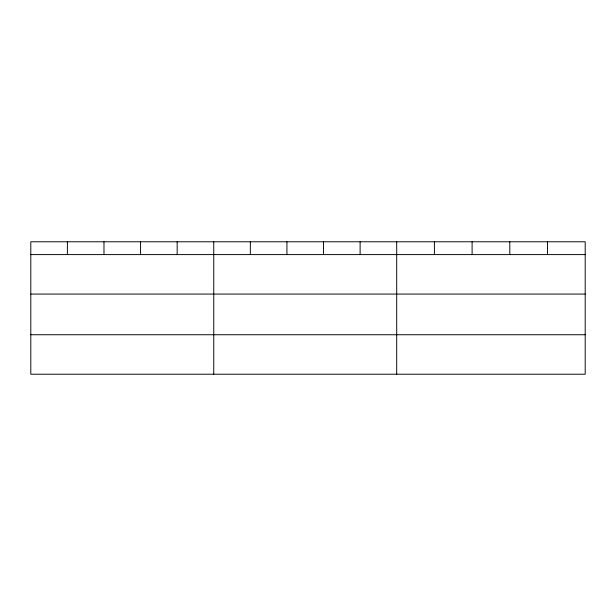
<?xml version="1.0" encoding="UTF-8"?>
<svg xmlns="http://www.w3.org/2000/svg" width="616" height="616" viewBox="0 0 616 616"><rect width="100%" height="100%" fill="white"/><g stroke="black" fill="none" stroke-linecap="round" stroke-linejoin="round"><path stroke-width="0.92" d="M585.2 294.071L585.2 241.78L30.8 241.78L30.8 374.22L585.2 374.22L585.2 294.071L30.8 294.071M30.8 254.593L585.2 254.593M30.8 334.742L585.2 334.742M547.501 241.78L547.501 254.593M509.802 241.78L509.802 254.593M472.102 241.78L472.102 254.593M434.403 241.78L434.403 254.593M396.704 241.78L396.704 374.22M360.114 241.78L360.114 254.593M323.523 241.78L323.523 254.593M286.933 241.78L286.933 254.593M250.342 241.78L250.342 254.593M213.752 241.78L213.752 374.22M177.162 241.78L177.162 254.593M140.571 241.78L140.571 254.593M103.981 241.78L103.981 254.593M67.39 241.78L67.39 254.593"/></g></svg>
